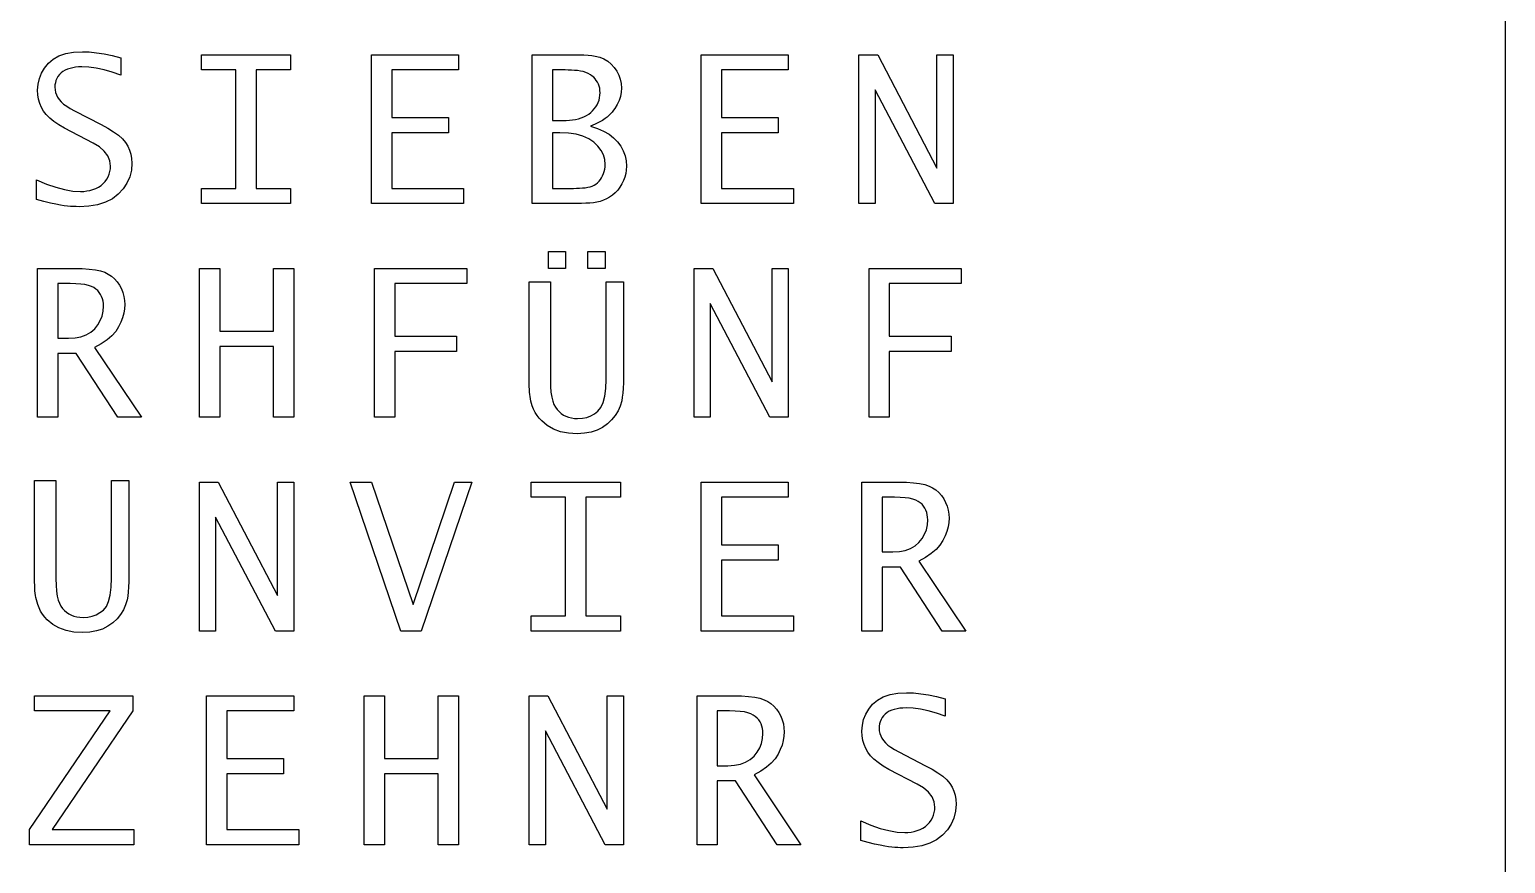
# Model space of a CAD drawing. Header units: metres. Extents: x 0 to 180, y -10 to 180.
# Drawn here: x 86.8 to 180, y 37 to 89.7 of the extents above; entities that cross this region are included whole.
import ezdxf

# ---------------------------------------------------------------- set-up
doc = ezdxf.new("R2010")
doc.units = ezdxf.units.M

msp = doc.modelspace()

# ---------------------------------------------------------------- linework, layer by layer
for p, q in [((180, 15), (180, 165)), ((87.9887, 87.5252), (88.2915, 87.7884)), ((88.2915, 87.7884), (88.6577, 87.9931)), ((88.6577, 87.9931), (89.0871, 88.1393)), ((89.0871, 88.1393), (89.5797, 88.227)), ((89.5797, 88.227), (90.1357, 88.2562)), ((90.1357, 88.2562), (90.5741, 88.2409)), ((90.5741, 88.2409), (91.0355, 88.1948)), ((91.0355, 88.1948), (91.5201, 88.118)), ((91.5201, 88.118), (92.0278, 88.0105)), ((92.0278, 88.0105), (92.5587, 87.8722)), ((92.5587, 87.8722), (92.5587, 86.7772)), ((97.6567, 87.1042), (97.6567, 88.0642)), ((97.6567, 88.0642), (103.289, 88.0642)), ((103.289, 88.0642), (103.289, 87.1042)), ((108.387, 78.6562), (108.387, 88.0642)), ((108.387, 88.0642), (113.891, 88.0642)), ((113.891, 88.0642), (113.891, 87.1042)), ((118.541, 78.6562), (118.541, 88.0642)), ((118.541, 88.0642), (121.24, 88.0642)), ((121.24, 88.0642), (121.535, 88.0607)), ((121.535, 88.0607), (121.81, 88.05)), ((121.81, 88.05), (122.065, 88.0322)), ((122.065, 88.0322), (122.301, 88.0073)), ((122.301, 88.0073), (122.517, 87.9752)), ((122.517, 87.9752), (122.805, 87.9043)), ((122.805, 87.9043), (123.069, 87.798)), ((123.069, 87.798), (123.31, 87.6562)), ((123.31, 87.6562), (123.527, 87.4789)), ((129.207, 78.6562), (129.207, 88.0642)), ((129.207, 88.0642), (134.711, 88.0642)), ((134.711, 88.0642), (134.711, 87.1042)), ((139.169, 78.6562), (139.169, 88.0642)), ((139.169, 88.0642), (140.358, 88.0642)), ((140.358, 88.0642), (144.097, 80.8913)), ((144.097, 80.8913), (144.097, 88.0642)), ((144.097, 88.0642), (145.121, 88.0642)), ((145.121, 88.0642), (145.121, 78.6562)), ((87.4192, 86.5606), (87.5548, 86.9016)), ((87.5548, 86.9016), (87.7446, 87.2231)), ((87.7446, 87.2231), (87.9887, 87.5252)), ((88.5967, 86.6862), (88.5254, 86.5582)), ((88.6839, 86.8059), (88.5967, 86.6862)), ((88.7871, 86.912), (88.6839, 86.8059)), ((88.9063, 87.0046), (88.7871, 86.912)), ((89.0415, 87.0837), (88.9063, 87.0046)), ((89.1927, 87.1492), (89.0415, 87.0837)), ((89.3565, 87.2022), (89.1927, 87.1492)), ((89.5287, 87.2433), (89.3565, 87.2022)), ((89.7093, 87.2727), (89.5287, 87.2433)), ((89.8983, 87.2904), (89.7093, 87.2727)), ((90.0957, 87.2962), (89.8983, 87.2904)), ((90.5414, 87.2755), (90.0957, 87.2962)), ((91.0106, 87.2132), (90.5414, 87.2755)), ((91.5032, 87.1094), (91.0106, 87.2132)), ((92.0192, 86.9641), (91.5032, 87.1094)), ((92.5587, 86.7772), (92.0192, 86.9641)), ((99.8327, 87.1042), (97.6567, 87.1042)), ((99.8327, 79.6163), (99.8327, 87.1042)), ((103.289, 87.1042), (101.113, 87.1042)), ((101.113, 87.1042), (101.113, 79.6163)), ((113.891, 87.1042), (109.667, 87.1042)), ((109.667, 87.1042), (109.667, 84.0962)), ((120.414, 87.1042), (119.821, 87.1042)), ((119.821, 87.1042), (119.821, 83.9042)), ((120.62, 87.1024), (120.414, 87.1042)), ((120.822, 87.097), (120.62, 87.1024)), ((121.019, 87.088), (120.822, 87.097)), ((121.213, 87.0754), (121.019, 87.088)), ((121.402, 87.0592), (121.213, 87.0754)), ((121.584, 87.0343), (121.402, 87.0592)), ((121.758, 86.9946), (121.584, 87.0343)), ((121.924, 86.9402), (121.758, 86.9946)), ((122.081, 86.8711), (121.924, 86.9402)), ((122.23, 86.7872), (122.081, 86.8711)), ((122.331, 86.7184), (122.23, 86.7872)), ((122.425, 86.6384), (122.331, 86.7184)), ((123.527, 87.4789), (123.72, 87.2662)), ((123.72, 87.2662), (123.883, 87.03)), ((123.883, 87.03), (124.01, 86.7813)), ((124.01, 86.7813), (124.1, 86.5201)), ((134.711, 87.1042), (130.487, 87.1042)), ((130.487, 87.1042), (130.487, 84.0962)), ((87.3107, 85.8202), (87.3378, 86.2001)), ((87.3256, 85.5266), (87.3107, 85.8202)), ((87.3378, 86.2001), (87.4192, 86.5606)), ((88.4066, 86.1544), (88.3987, 86.0132)), ((88.3987, 86.0132), (88.4095, 85.8482)), ((88.4304, 86.2923), (88.4066, 86.1544)), ((88.4095, 85.8482), (88.4419, 85.6881)), ((88.47, 86.4269), (88.4304, 86.2923)), ((88.5254, 86.5582), (88.47, 86.4269)), ((122.512, 86.5472), (122.425, 86.6384)), ((122.59, 86.4448), (122.512, 86.5472)), ((122.661, 86.3312), (122.59, 86.4448)), ((122.721, 86.209), (122.661, 86.3312)), ((122.768, 86.0807), (122.721, 86.209)), ((122.802, 85.9463), (122.768, 86.0807)), ((122.822, 85.8058), (122.802, 85.9463)), ((122.829, 85.6592), (122.822, 85.8058)), ((124.1, 86.5201), (124.155, 86.2464)), ((124.155, 86.2464), (124.173, 85.9602)), ((124.173, 85.9602), (124.156, 85.6932)), ((143.964, 78.6562), (140.193, 85.8522)), ((140.193, 85.8522), (140.193, 78.6562)), ((87.3702, 85.2481), (87.3256, 85.5266)), ((87.4446, 84.9847), (87.3702, 85.2481)), ((87.5488, 84.7364), (87.4446, 84.9847)), ((88.4419, 85.6881), (88.4959, 85.5331)), ((88.4959, 85.5331), (88.5715, 85.3832)), ((88.5715, 85.3832), (88.6687, 85.2382)), ((88.6687, 85.2382), (88.7917, 85.0952)), ((88.7917, 85.0952), (88.9505, 84.9517)), ((88.9505, 84.9517), (89.1449, 84.8077)), ((122.557, 84.7642), (122.639, 84.9022)), ((122.639, 84.9022), (122.707, 85.0471)), ((122.707, 85.0471), (122.76, 85.1952)), ((122.76, 85.1952), (122.798, 85.3466)), ((122.798, 85.3466), (122.821, 85.5013)), ((122.821, 85.5013), (122.829, 85.6592)), ((123.91, 84.9228), (123.762, 84.6762)), ((124.025, 85.1745), (123.91, 84.9228)), ((124.107, 85.4313), (124.025, 85.1745)), ((124.156, 85.6932), (124.107, 85.4313)), ((87.6827, 84.5032), (87.5488, 84.7364)), ((87.8546, 84.2796), (87.6827, 84.5032)), ((88.0726, 84.0589), (87.8546, 84.2796)), ((88.3368, 83.8413), (88.0726, 84.0589)), ((89.1449, 84.8077), (89.3749, 84.6632)), ((89.3749, 84.6632), (89.6407, 84.5182)), ((89.6407, 84.5182), (91.3227, 83.6482)), ((109.667, 84.0962), (113.251, 84.0962)), ((113.251, 84.0962), (113.251, 83.1363)), ((119.821, 83.9042), (120.265, 83.9042)), ((120.265, 83.9042), (120.478, 83.9073)), ((120.478, 83.9073), (120.686, 83.9164)), ((120.686, 83.9164), (120.888, 83.9316)), ((120.888, 83.9316), (121.085, 83.9529)), ((121.085, 83.9529), (121.276, 83.9802)), ((121.276, 83.9802), (121.46, 84.018)), ((121.46, 84.018), (121.636, 84.0705)), ((121.636, 84.0705), (121.803, 84.1377)), ((121.803, 84.1377), (121.963, 84.2196)), ((121.963, 84.2196), (122.114, 84.3162)), ((122.114, 84.3162), (122.242, 84.4126)), ((122.242, 84.4126), (122.358, 84.5194)), ((122.358, 84.5194), (122.463, 84.6366)), ((122.463, 84.6366), (122.557, 84.7642)), ((122.98, 83.9182), (122.768, 83.8026)), ((123.15, 84.0271), (122.98, 83.9182)), ((123.281, 84.1292), (123.15, 84.0271)), ((123.388, 84.2305), (123.281, 84.1292)), ((123.49, 84.3358), (123.388, 84.2305)), ((123.586, 84.4452), (123.49, 84.3358)), ((123.677, 84.5587), (123.586, 84.4452)), ((123.762, 84.6762), (123.677, 84.5587)), ((130.487, 84.0962), (134.071, 84.0962)), ((134.071, 84.0962), (134.071, 83.1363)), ((88.6472, 83.6268), (88.3368, 83.8413)), ((89.0037, 83.4152), (88.6472, 83.6268)), ((90.8077, 82.4823), (89.0037, 83.4152)), ((91.3227, 83.6482), (91.7464, 83.4261)), ((91.7464, 83.4261), (92.1118, 83.203)), ((92.1118, 83.203), (92.419, 82.9788)), ((92.419, 82.9788), (92.668, 82.7535)), ((113.251, 83.1363), (109.667, 83.1363)), ((109.667, 83.1363), (109.667, 79.6163)), ((120.282, 83.1363), (119.821, 83.1363)), ((119.821, 83.1363), (119.821, 79.6163)), ((120.829, 83.112), (120.282, 83.1363)), ((121.317, 83.0393), (120.829, 83.112)), ((121.748, 82.9181), (121.317, 83.0393)), ((122.516, 83.6803), (122.224, 83.5512)), ((122.224, 83.5512), (122.66, 83.4097)), ((122.768, 83.8026), (122.516, 83.6803)), ((122.66, 83.4097), (123.049, 83.2394)), ((123.049, 83.2394), (123.391, 83.0404)), ((123.391, 83.0404), (123.685, 82.8127)), ((134.071, 83.1363), (130.487, 83.1363)), ((130.487, 83.1363), (130.487, 79.6163)), ((91.2076, 82.2406), (90.8077, 82.4823)), ((91.5187, 81.9741), (91.2076, 82.2406)), ((92.668, 82.7535), (92.8587, 82.5273)), ((92.8587, 82.5273), (93.0041, 82.2934)), ((93.0041, 82.2934), (93.1172, 82.0455)), ((93.1172, 82.0455), (93.198, 81.7835)), ((122.12, 82.7484), (121.748, 82.9181)), ((122.435, 82.5303), (122.12, 82.7484)), ((122.692, 82.2805), (122.435, 82.5303)), ((122.892, 82.0151), (122.692, 82.2805)), ((123.685, 82.8127), (123.933, 82.5563)), ((123.933, 82.5563), (124.134, 82.278)), ((124.134, 82.278), (124.291, 81.9847)), ((91.7409, 81.6827), (91.5187, 81.9741)), ((91.8742, 81.3664), (91.7409, 81.6827)), ((91.9187, 81.0253), (91.8742, 81.3664)), ((93.198, 81.7835), (93.2465, 81.5074)), ((93.2627, 81.2173), (93.2283, 80.7637)), ((93.2465, 81.5074), (93.2627, 81.2173)), ((123.034, 81.7341), (122.892, 82.0151)), ((123.12, 81.4375), (123.034, 81.7341)), ((123.149, 81.1253), (123.12, 81.4375)), ((123.142, 80.9797), (123.149, 81.1253)), ((124.291, 81.9847), (124.403, 81.6765)), ((124.403, 81.6765), (124.47, 81.3534)), ((124.47, 81.3534), (124.493, 81.0153)), ((87.2467, 78.9163), (87.2467, 80.1593)), ((87.2467, 80.1593), (87.8722, 79.8947)), ((91.5768, 80.0555), (91.6807, 80.2023)), ((91.6807, 80.2023), (91.7664, 80.359)), ((91.7664, 80.359), (91.833, 80.5197)), ((91.833, 80.5197), (91.8806, 80.6843)), ((91.8806, 80.6843), (91.9092, 80.8528)), ((91.9092, 80.8528), (91.9187, 81.0253)), ((93.1252, 80.3406), (92.9534, 79.948)), ((93.2283, 80.7637), (93.1252, 80.3406)), ((122.76, 80.0706), (122.844, 80.1758)), ((122.844, 80.1758), (122.921, 80.2927)), ((122.921, 80.2927), (122.989, 80.4213)), ((122.989, 80.4213), (123.046, 80.5573)), ((123.046, 80.5573), (123.091, 80.6957)), ((123.091, 80.6957), (123.123, 80.8365)), ((123.123, 80.8365), (123.142, 80.9797)), ((124.39, 80.329), (124.31, 80.1109)), ((124.447, 80.5524), (124.39, 80.329)), ((124.481, 80.7811), (124.447, 80.5524)), ((124.493, 81.0153), (124.481, 80.7811)), ((87.8722, 79.8947), (88.4616, 79.6889)), ((88.4616, 79.6889), (89.0148, 79.5419)), ((89.0148, 79.5419), (89.5318, 79.4537)), ((89.5318, 79.4537), (90.0127, 79.4243)), ((90.0127, 79.4243), (90.2181, 79.4321)), ((90.2181, 79.4321), (90.4183, 79.4556)), ((90.4183, 79.4556), (90.6133, 79.4948)), ((90.6133, 79.4948), (90.8031, 79.5497)), ((90.8031, 79.5497), (90.9877, 79.6203)), ((90.9877, 79.6203), (91.161, 79.7063)), ((91.161, 79.7063), (91.317, 79.8075)), ((91.317, 79.8075), (91.4556, 79.9239)), ((91.4556, 79.9239), (91.5768, 80.0555)), ((92.4037, 79.2543), (92.0299, 78.9699)), ((92.7129, 79.5859), (92.4037, 79.2543)), ((92.9534, 79.948), (92.7129, 79.5859)), ((97.6567, 78.6562), (97.6567, 79.6163)), ((97.6567, 79.6163), (99.8327, 79.6163)), ((101.113, 79.6163), (103.289, 79.6163)), ((103.289, 79.6163), (103.289, 78.6562)), ((109.667, 79.6163), (114.211, 79.6163)), ((114.211, 79.6163), (114.211, 78.6562)), ((119.821, 79.6163), (120.96, 79.6163)), ((120.96, 79.6163), (121.156, 79.6181)), ((121.156, 79.6181), (121.347, 79.6238)), ((121.347, 79.6238), (121.532, 79.6332)), ((121.532, 79.6332), (121.711, 79.6463)), ((121.711, 79.6463), (121.885, 79.6633)), ((121.885, 79.6633), (122.048, 79.6879)), ((122.048, 79.6879), (122.198, 79.7234)), ((122.198, 79.7234), (122.335, 79.7698)), ((122.335, 79.7698), (122.457, 79.8271)), ((122.457, 79.8271), (122.567, 79.8953)), ((122.567, 79.8953), (122.667, 79.9771)), ((122.667, 79.9771), (122.76, 80.0706)), ((123.789, 79.3483), (123.616, 79.2)), ((123.945, 79.5141), (123.789, 79.3483)), ((124.084, 79.6974), (123.945, 79.5141)), ((124.207, 79.8983), (124.084, 79.6974)), ((124.31, 80.1109), (124.207, 79.8983)), ((130.487, 79.6163), (135.031, 79.6163)), ((135.031, 79.6163), (135.031, 78.6562)), ((87.7084, 78.7947), (87.2467, 78.9163)), ((88.1134, 78.6948), (87.7084, 78.7947)), ((88.4618, 78.6166), (88.1134, 78.6948)), ((88.7536, 78.5601), (88.4618, 78.6166)), ((88.9887, 78.5253), (88.7536, 78.5601)), ((89.1919, 78.5033), (88.9887, 78.5253)), ((89.3869, 78.4862), (89.1919, 78.5033)), ((89.5739, 78.474), (89.3869, 78.4862)), ((89.7529, 78.4667), (89.5739, 78.474)), ((89.9237, 78.4643), (89.7529, 78.4667)), ((90.5419, 78.4959), (89.9237, 78.4643)), ((91.099, 78.5907), (90.5419, 78.4959)), ((91.595, 78.7487), (91.099, 78.5907)), ((92.0299, 78.9699), (91.595, 78.7487)), ((103.289, 78.6562), (97.6567, 78.6562)), ((114.211, 78.6562), (108.387, 78.6562)), ((121.026, 78.6562), (118.541, 78.6562)), ((121.346, 78.6587), (121.026, 78.6562)), ((121.644, 78.6659), (121.346, 78.6587)), ((121.92, 78.6779), (121.644, 78.6659)), ((122.174, 78.6947), (121.92, 78.6779)), ((122.406, 78.7163), (122.174, 78.6947)), ((122.623, 78.7499), (122.406, 78.7163)), ((122.834, 78.802), (122.623, 78.7499)), ((123.038, 78.8726), (122.834, 78.802)), ((123.236, 78.9617), (123.038, 78.8726)), ((123.427, 79.0693), (123.236, 78.9617)), ((123.616, 79.2), (123.427, 79.0693)), ((135.031, 78.6562), (129.207, 78.6562)), ((140.193, 78.6562), (139.169, 78.6562)), ((145.121, 78.6562), (143.964, 78.6562)), ((119.565, 74.5525), (119.565, 75.6405)), ((119.565, 75.6405), (120.653, 75.6405)), ((120.653, 75.6405), (120.653, 74.5525)), ((122.061, 74.5525), (122.061, 75.6405)), ((122.061, 75.6405), (123.149, 75.6405)), ((123.149, 75.6405), (123.149, 74.5525)), ((87.3107, 65.1562), (87.3107, 74.5642)), ((87.3107, 74.5642), (89.6187, 74.5642)), ((89.6187, 74.5642), (90.124, 74.5544)), ((97.5287, 65.1562), (97.5287, 74.5642)), ((97.5287, 74.5642), (98.8087, 74.5642)), ((98.8087, 74.5642), (98.8087, 70.5962)), ((102.201, 70.5962), (102.201, 74.5642)), ((102.201, 74.5642), (103.481, 74.5642)), ((103.481, 74.5642), (103.481, 65.1562)), ((108.579, 65.1562), (108.579, 74.5642)), ((108.579, 74.5642), (114.403, 74.5642)), ((114.403, 74.5642), (114.403, 73.6042)), ((128.759, 65.1562), (128.759, 74.5642)), ((128.759, 74.5642), (129.948, 74.5642)), ((129.948, 74.5642), (133.687, 67.3913)), ((133.687, 67.3913), (133.687, 74.5642)), ((133.687, 74.5642), (134.711, 74.5642)), ((134.711, 74.5642), (134.711, 65.1562)), ((139.809, 65.1562), (139.809, 74.5642)), ((139.809, 74.5642), (145.633, 74.5642)), ((145.633, 74.5642), (145.633, 73.6042)), ((90.124, 74.5544), (90.5696, 74.5247)), ((90.5696, 74.5247), (90.9554, 74.4753)), ((90.9554, 74.4753), (91.2814, 74.4062)), ((91.2814, 74.4062), (91.5477, 74.3172)), ((91.5477, 74.3172), (91.7743, 74.2056)), ((91.7743, 74.2056), (91.9805, 74.0683)), ((91.9805, 74.0683), (92.1663, 73.9053)), ((92.1663, 73.9053), (92.3317, 73.7166)), ((92.3317, 73.7166), (92.4767, 73.5022)), ((118.35, 67.3064), (118.349, 73.7205)), ((118.349, 73.7205), (119.693, 73.7205)), ((120.653, 74.5525), (119.565, 74.5525)), ((119.693, 73.7205), (119.693, 67.5225)), ((123.149, 74.5525), (122.061, 74.5525)), ((123.213, 67.5545), (123.213, 73.7205)), ((123.213, 73.7205), (124.301, 73.7205)), ((124.301, 73.7205), (124.301, 67.7215)), ((89.3667, 73.6042), (88.5907, 73.6042)), ((88.5907, 73.6042), (88.5907, 70.1482)), ((89.7221, 73.5971), (89.3667, 73.6042)), ((90.0337, 73.5756), (89.7221, 73.5971)), ((90.3017, 73.5398), (90.0337, 73.5756)), ((90.526, 73.4897), (90.3017, 73.5398)), ((90.7067, 73.4252), (90.526, 73.4897)), ((90.8573, 73.348), (90.7067, 73.4252)), ((90.9907, 73.2595), (90.8573, 73.348)), ((91.1069, 73.1597), (90.9907, 73.2595)), ((91.2059, 73.0486), (91.1069, 73.1597)), ((91.2877, 72.9262), (91.2059, 73.0486)), ((91.3536, 72.7941), (91.2877, 72.9262)), ((91.4048, 72.6528), (91.3536, 72.7941)), ((92.4767, 73.5022), (92.5984, 73.272)), ((92.5984, 73.272), (92.693, 73.035)), ((92.693, 73.035), (92.7606, 72.7912)), ((92.7606, 72.7912), (92.8012, 72.5406)), ((114.403, 73.6042), (109.859, 73.6042)), ((109.859, 73.6042), (109.859, 70.2762)), ((145.633, 73.6042), (141.089, 73.6042)), ((141.089, 73.6042), (141.089, 70.2762)), ((91.3814, 71.5557), (91.4484, 71.8566)), ((91.4414, 72.5024), (91.4048, 72.6528)), ((91.4634, 72.3429), (91.4414, 72.5024)), ((91.4484, 71.8566), (91.4707, 72.1742)), ((91.4707, 72.1742), (91.4634, 72.3429)), ((92.7992, 72.0097), (92.7526, 71.7316)), ((92.8147, 72.2832), (92.7992, 72.0097)), ((92.8012, 72.5406), (92.8147, 72.2832)), ((133.554, 65.1562), (129.783, 72.3522)), ((129.783, 72.3522), (129.783, 65.1562)), ((90.9127, 70.7532), (91.1136, 71.004)), ((91.1136, 71.004), (91.2698, 71.2715)), ((91.2698, 71.2715), (91.3814, 71.5557)), ((92.4267, 70.8692), (92.2421, 70.5818)), ((92.5664, 71.1613), (92.4267, 70.8692)), ((92.675, 71.4488), (92.5664, 71.1613)), ((92.7526, 71.7316), (92.675, 71.4488)), ((88.5907, 70.1482), (89.2577, 70.1482)), ((89.2577, 70.1482), (89.6749, 70.1724)), ((89.6749, 70.1724), (90.049, 70.245)), ((90.049, 70.245), (90.3801, 70.366)), ((90.3801, 70.366), (90.6679, 70.5354)), ((90.6679, 70.5354), (90.9127, 70.7532)), ((91.6937, 70.0466), (91.33, 69.7988)), ((91.9977, 70.3076), (91.6937, 70.0466)), ((92.2421, 70.5818), (91.9977, 70.3076)), ((98.8087, 70.5962), (102.201, 70.5962)), ((109.859, 70.2762), (113.763, 70.2762)), ((113.763, 70.2762), (113.763, 69.3163)), ((141.089, 70.2762), (144.993, 70.2762)), ((144.993, 70.2762), (144.993, 69.3163)), ((89.7437, 69.1883), (88.5907, 69.1883)), ((88.5907, 69.1883), (88.5907, 65.1562)), ((92.3777, 65.1562), (89.7437, 69.1883)), ((91.33, 69.7988), (90.9067, 69.5643)), ((90.9067, 69.5643), (93.8707, 65.1562)), ((102.201, 69.6363), (98.8087, 69.6363)), ((98.8087, 69.6363), (98.8087, 65.1562)), ((102.201, 65.1562), (102.201, 69.6363)), ((113.763, 69.3163), (109.859, 69.3163)), ((109.859, 69.3163), (109.859, 65.1562)), ((144.993, 69.3163), (141.089, 69.3163)), ((141.089, 69.3163), (141.089, 65.1562)), ((118.355, 67.105), (118.35, 67.3064)), ((118.362, 66.9214), (118.355, 67.105)), ((119.693, 67.5225), (119.702, 67.1051)), ((119.702, 67.1051), (119.728, 66.7409)), ((123.192, 66.9794), (123.213, 67.5545)), ((124.296, 67.3363), (124.283, 66.9913)), ((124.301, 67.7215), (124.296, 67.3363)), ((118.373, 66.7556), (118.362, 66.9214)), ((118.387, 66.6075), (118.373, 66.7556)), ((118.406, 66.4675), (118.387, 66.6075)), ((118.431, 66.3261), (118.406, 66.4675)), ((118.463, 66.1831), (118.431, 66.3261)), ((118.502, 66.0385), (118.463, 66.1831)), ((119.728, 66.7409), (119.773, 66.4299)), ((119.773, 66.4299), (119.835, 66.1721)), ((123.025, 66.0888), (123.129, 66.4908)), ((123.129, 66.4908), (123.192, 66.9794)), ((124.192, 66.1965), (124.098, 65.8707)), ((124.231, 66.4213), (124.192, 66.1965)), ((124.261, 66.6863), (124.231, 66.4213)), ((124.283, 66.9913), (124.261, 66.6863)), ((118.548, 65.8925), (118.502, 66.0385)), ((118.631, 65.6756), (118.548, 65.8925)), ((118.732, 65.4703), (118.631, 65.6756)), ((118.852, 65.2767), (118.732, 65.4703)), ((118.989, 65.0947), (118.852, 65.2767)), ((119.835, 66.1721), (119.916, 65.9675)), ((119.916, 65.9675), (120.011, 65.7985)), ((120.011, 65.7985), (120.119, 65.6474)), ((120.119, 65.6474), (120.238, 65.5141)), ((120.238, 65.5141), (120.37, 65.3989)), ((120.37, 65.3989), (120.514, 65.3015)), ((120.514, 65.3015), (120.67, 65.222)), ((121.982, 65.1548), (122.239, 65.2475)), ((122.239, 65.2475), (122.475, 65.3775)), ((122.475, 65.3775), (122.693, 65.5445)), ((122.693, 65.5445), (122.88, 65.7734)), ((122.88, 65.7734), (123.025, 66.0888)), ((123.781, 65.2711), (123.557, 64.9971)), ((123.961, 65.5623), (123.781, 65.2711)), ((124.098, 65.8707), (123.961, 65.5623)), ((88.5907, 65.1562), (87.3107, 65.1562)), ((93.8707, 65.1562), (92.3777, 65.1562)), ((98.8087, 65.1562), (97.5287, 65.1562)), ((103.481, 65.1562), (102.201, 65.1562)), ((109.859, 65.1562), (108.579, 65.1562)), ((119.144, 64.9245), (118.989, 65.0947)), ((119.492, 64.6351), (119.144, 64.9245)), ((119.889, 64.4099), (119.492, 64.6351)), ((120.335, 64.2491), (119.889, 64.4099)), ((120.67, 65.222), (120.837, 65.1601)), ((120.837, 65.1601), (121.017, 65.1159)), ((121.017, 65.1159), (121.208, 65.0893)), ((121.208, 65.0893), (121.412, 65.0805)), ((121.412, 65.0805), (121.707, 65.0991)), ((121.707, 65.0991), (121.982, 65.1548)), ((122.637, 64.3437), (122.255, 64.2197)), ((122.982, 64.5173), (122.637, 64.3437)), ((123.29, 64.7405), (122.982, 64.5173)), ((123.557, 64.9971), (123.29, 64.7405)), ((129.783, 65.1562), (128.759, 65.1562)), ((134.711, 65.1562), (133.554, 65.1562)), ((141.089, 65.1562), (139.809, 65.1562)), ((120.831, 64.1527), (120.335, 64.2491)), ((121.376, 64.1205), (120.831, 64.1527)), ((121.834, 64.1453), (121.376, 64.1205)), ((122.255, 64.2197), (121.834, 64.1453)), ((87.1187, 54.963), (87.1187, 61.158)), ((87.1187, 61.158), (88.4627, 61.158)), ((88.4627, 61.158), (88.4627, 54.96)), ((91.9827, 54.992), (91.9827, 61.158)), ((91.9827, 61.158), (93.0707, 61.158)), ((93.0707, 61.158), (93.0707, 55.159)), ((97.5287, 51.6562), (97.5287, 61.0642)), ((97.5287, 61.0642), (98.7177, 61.0642)), ((98.7177, 61.0642), (102.457, 53.8913)), ((102.457, 53.8913), (102.457, 61.0642)), ((102.457, 61.0642), (103.481, 61.0642)), ((103.481, 61.0642), (103.481, 51.6562)), ((110.243, 51.6562), (107.043, 61.0642)), ((107.043, 61.0642), (108.391, 61.0642)), ((108.391, 61.0642), (111.018, 53.3413)), ((111.018, 53.3413), (113.645, 61.0642)), ((114.723, 61.0642), (111.523, 51.6562)), ((113.645, 61.0642), (114.723, 61.0642)), ((118.477, 60.1042), (118.477, 61.0642)), ((118.477, 61.0642), (124.109, 61.0642)), ((124.109, 61.0642), (124.109, 60.1042)), ((129.207, 51.6562), (129.207, 61.0642)), ((129.207, 61.0642), (134.711, 61.0642)), ((134.711, 61.0642), (134.711, 60.1042)), ((139.361, 51.6562), (139.361, 61.0642)), ((139.361, 61.0642), (141.669, 61.0642)), ((141.669, 61.0642), (142.174, 61.0544)), ((142.174, 61.0544), (142.62, 61.0247)), ((142.62, 61.0247), (143.005, 60.9753)), ((143.005, 60.9753), (143.331, 60.9062)), ((143.331, 60.9062), (143.598, 60.8172)), ((143.598, 60.8172), (143.824, 60.7056)), ((143.824, 60.7056), (144.03, 60.5683)), ((120.653, 60.1042), (118.477, 60.1042)), ((120.653, 52.6163), (120.653, 60.1042)), ((124.109, 60.1042), (121.933, 60.1042)), ((121.933, 60.1042), (121.933, 52.6163)), ((134.711, 60.1042), (130.487, 60.1042)), ((130.487, 60.1042), (130.487, 57.0962)), ((141.417, 60.1042), (140.641, 60.1042)), ((140.641, 60.1042), (140.641, 56.6482)), ((141.772, 60.0971), (141.417, 60.1042)), ((142.084, 60.0756), (141.772, 60.0971)), ((142.352, 60.0398), (142.084, 60.0756)), ((142.576, 59.9897), (142.352, 60.0398)), ((142.757, 59.9252), (142.576, 59.9897)), ((142.907, 59.848), (142.757, 59.9252)), ((143.041, 59.7595), (142.907, 59.848)), ((143.157, 59.6597), (143.041, 59.7595)), ((143.256, 59.5486), (143.157, 59.6597)), ((144.03, 60.5683), (144.216, 60.4053)), ((144.216, 60.4053), (144.382, 60.2166)), ((144.382, 60.2166), (144.527, 60.0022)), ((144.527, 60.0022), (144.648, 59.772)), ((144.648, 59.772), (144.743, 59.535)), ((102.324, 51.6562), (98.5527, 58.8522)), ((98.5527, 58.8522), (98.5527, 51.6562)), ((143.338, 59.4262), (143.256, 59.5486)), ((143.404, 59.2941), (143.338, 59.4262)), ((143.455, 59.1528), (143.404, 59.2941)), ((143.491, 59.0024), (143.455, 59.1528)), ((143.513, 58.8429), (143.491, 59.0024)), ((143.521, 58.6742), (143.513, 58.8429)), ((144.743, 59.535), (144.811, 59.2912)), ((144.811, 59.2912), (144.851, 59.0406)), ((144.865, 58.7832), (144.849, 58.5097)), ((144.851, 59.0406), (144.865, 58.7832)), ((143.32, 57.7715), (143.431, 58.0557)), ((143.431, 58.0557), (143.498, 58.3566)), ((143.498, 58.3566), (143.521, 58.6742)), ((144.725, 57.9488), (144.616, 57.6613)), ((144.803, 58.2316), (144.725, 57.9488)), ((144.849, 58.5097), (144.803, 58.2316)), ((130.487, 57.0962), (134.071, 57.0962)), ((134.071, 57.0962), (134.071, 56.1363)), ((142.099, 56.745), (142.43, 56.866)), ((142.43, 56.866), (142.718, 57.0354)), ((142.718, 57.0354), (142.963, 57.2532)), ((142.963, 57.2532), (143.164, 57.504)), ((143.164, 57.504), (143.32, 57.7715)), ((144.292, 57.0818), (144.048, 56.8076)), ((144.477, 57.3692), (144.292, 57.0818)), ((144.616, 57.6613), (144.477, 57.3692)), ((134.071, 56.1363), (130.487, 56.1363)), ((130.487, 56.1363), (130.487, 52.6163)), ((140.641, 56.6482), (141.308, 56.6482)), ((141.308, 56.6482), (141.725, 56.6724)), ((141.725, 56.6724), (142.099, 56.745)), ((143.38, 56.2988), (142.957, 56.0643)), ((142.957, 56.0643), (145.921, 51.6562)), ((143.744, 56.5466), (143.38, 56.2988)), ((144.048, 56.8076), (143.744, 56.5466)), ((91.9619, 54.4169), (91.9827, 54.992)), ((93.0707, 55.159), (93.0663, 54.7738)), ((141.794, 55.6883), (140.641, 55.6883)), ((140.641, 55.6883), (140.641, 51.6562)), ((144.428, 51.6562), (141.794, 55.6883)), ((87.1202, 54.7439), (87.1187, 54.963)), ((87.1248, 54.5425), (87.1202, 54.7439)), ((87.1324, 54.3589), (87.1248, 54.5425)), ((87.143, 54.1931), (87.1324, 54.3589)), ((87.1567, 54.045), (87.143, 54.1931)), ((88.4627, 54.96), (88.4716, 54.5426)), ((88.4716, 54.5426), (88.4984, 54.1784)), ((88.4984, 54.1784), (88.543, 53.8674)), ((91.8995, 53.9283), (91.9619, 54.4169)), ((93.0314, 54.1238), (93.0009, 53.8588)), ((93.0532, 54.4288), (93.0314, 54.1238)), ((93.0663, 54.7738), (93.0532, 54.4288)), ((87.1756, 53.905), (87.1567, 54.045)), ((87.2012, 53.7636), (87.1756, 53.905)), ((87.2334, 53.6206), (87.2012, 53.7636)), ((87.2722, 53.476), (87.2334, 53.6206)), ((87.3177, 53.33), (87.2722, 53.476)), ((87.4011, 53.1131), (87.3177, 53.33)), ((88.543, 53.8674), (88.6054, 53.6096)), ((88.6054, 53.6096), (88.6857, 53.405)), ((88.6857, 53.405), (88.7813, 53.236)), ((88.7813, 53.236), (88.8889, 53.0849)), ((91.4627, 52.982), (91.6499, 53.2109)), ((91.6499, 53.2109), (91.7955, 53.5263)), ((91.7955, 53.5263), (91.8995, 53.9283)), ((92.868, 53.3082), (92.731, 52.9998)), ((92.9617, 53.634), (92.868, 53.3082)), ((93.0009, 53.8588), (92.9617, 53.634)), ((87.5023, 52.9078), (87.4011, 53.1131)), ((87.6215, 52.7142), (87.5023, 52.9078)), ((87.7587, 52.5322), (87.6215, 52.7142)), ((87.9137, 52.362), (87.7587, 52.5322)), ((88.2615, 52.0726), (87.9137, 52.362)), ((88.8889, 53.0849), (89.0085, 52.9516)), ((89.0085, 52.9516), (89.1401, 52.8364)), ((89.1401, 52.8364), (89.2837, 52.739)), ((89.2837, 52.739), (89.4396, 52.6595)), ((89.4396, 52.6595), (89.6074, 52.5976)), ((89.6074, 52.5976), (89.787, 52.5534)), ((89.787, 52.5534), (89.9784, 52.5268)), ((89.9784, 52.5268), (90.1817, 52.518)), ((90.1817, 52.518), (90.4768, 52.5366)), ((90.4768, 52.5366), (90.7524, 52.5923)), ((90.7524, 52.5923), (91.0086, 52.685)), ((91.0086, 52.685), (91.2454, 52.815)), ((91.2454, 52.815), (91.4627, 52.982)), ((92.3268, 52.4346), (92.0597, 52.178)), ((92.5506, 52.7086), (92.3268, 52.4346)), ((92.731, 52.9998), (92.5506, 52.7086)), ((118.477, 51.6562), (118.477, 52.6163)), ((118.477, 52.6163), (120.653, 52.6163)), ((121.933, 52.6163), (124.109, 52.6163)), ((124.109, 52.6163), (124.109, 51.6562)), ((130.487, 52.6163), (135.031, 52.6163)), ((135.031, 52.6163), (135.031, 51.6562)), ((88.6587, 51.8474), (88.2615, 52.0726)), ((89.1051, 51.6866), (88.6587, 51.8474)), ((89.6007, 51.5902), (89.1051, 51.6866)), ((90.1457, 51.558), (89.6007, 51.5902)), ((90.604, 51.5828), (90.1457, 51.558)), ((91.0246, 51.6572), (90.604, 51.5828)), ((91.4074, 51.7812), (91.0246, 51.6572)), ((91.7524, 51.9548), (91.4074, 51.7812)), ((92.0597, 52.178), (91.7524, 51.9548)), ((98.5527, 51.6562), (97.5287, 51.6562)), ((103.481, 51.6562), (102.324, 51.6562)), ((111.523, 51.6562), (110.243, 51.6562)), ((124.109, 51.6562), (118.477, 51.6562)), ((135.031, 51.6562), (129.207, 51.6562)), ((140.641, 51.6562), (139.361, 51.6562)), ((145.921, 51.6562), (144.428, 51.6562)), ((87.1187, 46.6042), (87.1187, 47.5642)), ((87.1187, 47.5642), (93.3267, 47.5642)), ((93.3267, 47.5642), (93.3267, 46.6042)), ((97.9767, 38.1562), (97.9767, 47.5642)), ((97.9767, 47.5642), (103.481, 47.5642)), ((103.481, 47.5642), (103.481, 46.6042)), ((107.939, 38.1562), (107.939, 47.5642)), ((107.939, 47.5642), (109.219, 47.5642)), ((109.219, 47.5642), (109.219, 43.5962)), ((112.611, 43.5962), (112.611, 47.5642)), ((112.611, 47.5642), (113.891, 47.5642)), ((113.891, 47.5642), (113.891, 38.1562)), ((118.349, 38.1562), (118.349, 47.5642)), ((118.349, 47.5642), (119.538, 47.5642)), ((119.538, 47.5642), (123.277, 40.3913)), ((123.277, 40.3913), (123.277, 47.5642)), ((123.277, 47.5642), (124.301, 47.5642)), ((124.301, 47.5642), (124.301, 38.1562)), ((128.951, 38.1562), (128.951, 47.5642)), ((128.951, 47.5642), (131.259, 47.5642)), ((131.259, 47.5642), (131.764, 47.5544)), ((131.764, 47.5544), (132.21, 47.5247)), ((140.708, 47.4931), (141.137, 47.6393)), ((141.137, 47.6393), (141.63, 47.727)), ((141.63, 47.727), (142.186, 47.7562)), ((142.186, 47.7562), (142.624, 47.7409)), ((142.624, 47.7409), (143.086, 47.6948)), ((143.086, 47.6948), (143.57, 47.618)), ((143.57, 47.618), (144.078, 47.5105)), ((86.7987, 39.1163), (91.8967, 46.6042)), ((91.8967, 46.6042), (87.1187, 46.6042)), ((93.3267, 46.6042), (88.2287, 39.1163)), ((103.481, 46.6042), (99.2567, 46.6042)), ((99.2567, 46.6042), (99.2567, 43.5962)), ((131.007, 46.6042), (130.231, 46.6042)), ((130.231, 46.6042), (130.231, 43.1482)), ((131.362, 46.5971), (131.007, 46.6042)), ((132.21, 47.5247), (132.595, 47.4753)), ((132.595, 47.4753), (132.921, 47.4062)), ((132.921, 47.4062), (133.188, 47.3172)), ((133.188, 47.3172), (133.414, 47.2056)), ((133.414, 47.2056), (133.62, 47.0683)), ((133.62, 47.0683), (133.806, 46.9053)), ((133.806, 46.9053), (133.972, 46.7166)), ((133.972, 46.7166), (134.117, 46.5022)), ((139.605, 46.4016), (139.795, 46.7231)), ((139.795, 46.7231), (140.039, 47.0252)), ((140.039, 47.0252), (140.342, 47.2884)), ((140.342, 47.2884), (140.708, 47.4931)), ((141.243, 46.6492), (141.091, 46.5837)), ((141.406, 46.7022), (141.243, 46.6492)), ((141.579, 46.7433), (141.406, 46.7022)), ((141.759, 46.7727), (141.579, 46.7433)), ((141.948, 46.7904), (141.759, 46.7727)), ((142.146, 46.7962), (141.948, 46.7904)), ((142.591, 46.7755), (142.146, 46.7962)), ((143.061, 46.7132), (142.591, 46.7755)), ((143.553, 46.6094), (143.061, 46.7132)), ((144.069, 46.4641), (143.553, 46.6094)), ((144.078, 47.5105), (144.609, 47.3722)), ((144.609, 47.3722), (144.609, 46.2772)), ((131.674, 46.5756), (131.362, 46.5971)), ((131.942, 46.5398), (131.674, 46.5756)), ((132.166, 46.4897), (131.942, 46.5398)), ((132.347, 46.4252), (132.166, 46.4897)), ((132.497, 46.348), (132.347, 46.4252)), ((132.631, 46.2595), (132.497, 46.348)), ((132.747, 46.1597), (132.631, 46.2595)), ((132.846, 46.0486), (132.747, 46.1597)), ((132.928, 45.9262), (132.846, 46.0486)), ((132.994, 45.7941), (132.928, 45.9262)), ((133.045, 45.6528), (132.994, 45.7941)), ((134.117, 46.5022), (134.238, 46.272)), ((134.238, 46.272), (134.333, 46.035)), ((134.333, 46.035), (134.401, 45.7912)), ((134.401, 45.7912), (134.441, 45.5406)), ((139.361, 45.3202), (139.388, 45.7001)), ((139.388, 45.7001), (139.469, 46.0606)), ((139.469, 46.0606), (139.605, 46.4016)), ((140.48, 45.7923), (140.457, 45.6544)), ((140.52, 45.9269), (140.48, 45.7923)), ((140.575, 46.0582), (140.52, 45.9269)), ((140.647, 46.1862), (140.575, 46.0582)), ((140.734, 46.3059), (140.647, 46.1862)), ((140.837, 46.412), (140.734, 46.3059)), ((140.956, 46.5046), (140.837, 46.412)), ((141.091, 46.5837), (140.956, 46.5046)), ((144.609, 46.2772), (144.069, 46.4641)), ((123.144, 38.1562), (119.373, 45.3522)), ((119.373, 45.3522), (119.373, 38.1562)), ((133.021, 44.5557), (133.088, 44.8566)), ((133.081, 45.5024), (133.045, 45.6528)), ((133.103, 45.3429), (133.081, 45.5024)), ((133.088, 44.8566), (133.111, 45.1742)), ((133.111, 45.1742), (133.103, 45.3429)), ((134.439, 45.0097), (134.393, 44.7316)), ((134.455, 45.2832), (134.439, 45.0097)), ((134.441, 45.5406), (134.455, 45.2832)), ((139.376, 45.0266), (139.361, 45.3202)), ((139.42, 44.7481), (139.376, 45.0266)), ((139.495, 44.4847), (139.42, 44.7481)), ((140.457, 45.6544), (140.449, 45.5132)), ((140.449, 45.5132), (140.459, 45.3482)), ((140.459, 45.3482), (140.492, 45.1881)), ((140.492, 45.1881), (140.546, 45.0331)), ((140.546, 45.0331), (140.621, 44.8832)), ((140.621, 44.8832), (140.719, 44.7382)), ((140.719, 44.7382), (140.842, 44.5952)), ((132.553, 43.7532), (132.754, 44.004)), ((132.754, 44.004), (132.91, 44.2715)), ((132.91, 44.2715), (133.021, 44.5557)), ((134.067, 43.8692), (133.882, 43.5818)), ((134.206, 44.1613), (134.067, 43.8692)), ((134.315, 44.4488), (134.206, 44.1613)), ((134.393, 44.7316), (134.315, 44.4488)), ((139.599, 44.2364), (139.495, 44.4847)), ((139.733, 44.0032), (139.599, 44.2364)), ((139.905, 43.7796), (139.733, 44.0032)), ((140.842, 44.5952), (141, 44.4517)), ((141, 44.4517), (141.195, 44.3077)), ((141.195, 44.3077), (141.425, 44.1632)), ((141.425, 44.1632), (141.691, 44.0182)), ((141.691, 44.0182), (143.373, 43.1482)), ((99.2567, 43.5962), (102.841, 43.5962)), ((102.841, 43.5962), (102.841, 42.6363)), ((109.219, 43.5962), (112.611, 43.5962)), ((130.231, 43.1482), (130.898, 43.1482)), ((130.898, 43.1482), (131.315, 43.1724)), ((131.315, 43.1724), (131.689, 43.245)), ((131.689, 43.245), (132.02, 43.366)), ((132.02, 43.366), (132.308, 43.5354)), ((132.308, 43.5354), (132.553, 43.7532)), ((133.334, 43.0466), (132.97, 42.7988)), ((133.638, 43.3076), (133.334, 43.0466)), ((133.882, 43.5818), (133.638, 43.3076)), ((140.123, 43.5589), (139.905, 43.7796)), ((140.387, 43.3413), (140.123, 43.5589)), ((140.697, 43.1268), (140.387, 43.3413)), ((141.054, 42.9152), (140.697, 43.1268)), ((142.858, 41.9823), (141.054, 42.9152)), ((143.373, 43.1482), (143.796, 42.9261)), ((143.796, 42.9261), (144.162, 42.703)), ((102.841, 42.6363), (99.2567, 42.6363)), ((99.2567, 42.6363), (99.2567, 39.1163)), ((112.611, 42.6363), (109.219, 42.6363)), ((109.219, 42.6363), (109.219, 38.1562)), ((112.611, 38.1562), (112.611, 42.6363)), ((131.384, 42.1883), (130.231, 42.1883)), ((130.231, 42.1883), (130.231, 38.1562)), ((134.018, 38.1562), (131.384, 42.1883)), ((132.97, 42.7988), (132.547, 42.5643)), ((132.547, 42.5643), (135.511, 38.1562)), ((143.258, 41.7406), (142.858, 41.9823)), ((144.162, 42.703), (144.469, 42.4788)), ((144.469, 42.4788), (144.718, 42.2535)), ((144.718, 42.2535), (144.909, 42.0273)), ((144.909, 42.0273), (145.054, 41.7934)), ((143.569, 41.4741), (143.258, 41.7406)), ((143.791, 41.1827), (143.569, 41.4741)), ((143.924, 40.8664), (143.791, 41.1827)), ((145.054, 41.7934), (145.167, 41.5455)), ((145.167, 41.5455), (145.248, 41.2835)), ((145.248, 41.2835), (145.297, 41.0074)), ((143.883, 40.0197), (143.931, 40.1843)), ((143.969, 40.5253), (143.924, 40.8664)), ((143.931, 40.1843), (143.959, 40.3528)), ((143.959, 40.3528), (143.969, 40.5253)), ((145.278, 40.2637), (145.175, 39.8406)), ((145.313, 40.7173), (145.278, 40.2637)), ((145.297, 41.0074), (145.313, 40.7173)), ((139.297, 38.4163), (139.297, 39.6593)), ((139.297, 39.6593), (139.922, 39.3947)), ((139.922, 39.3947), (140.512, 39.1889)), ((140.512, 39.1889), (141.065, 39.0419)), ((143.038, 39.1203), (143.211, 39.2063)), ((143.211, 39.2063), (143.367, 39.3075)), ((143.367, 39.3075), (143.506, 39.4239)), ((143.506, 39.4239), (143.627, 39.5555)), ((143.627, 39.5555), (143.731, 39.7023)), ((143.731, 39.7023), (143.816, 39.859)), ((143.816, 39.859), (143.883, 40.0197)), ((145.003, 39.448), (144.763, 39.0859)), ((145.175, 39.8406), (145.003, 39.448)), ((86.7987, 38.1562), (86.7987, 39.1163)), ((88.2287, 39.1163), (93.3907, 39.1163)), ((93.3907, 39.1163), (93.3907, 38.1562)), ((99.2567, 39.1163), (103.801, 39.1163)), ((103.801, 39.1163), (103.801, 38.1562)), ((139.758, 38.2947), (139.297, 38.4163)), ((140.163, 38.1948), (139.758, 38.2947)), ((141.065, 39.0419), (141.582, 38.9537)), ((141.582, 38.9537), (142.063, 38.9243)), ((142.063, 38.9243), (142.268, 38.9321)), ((142.268, 38.9321), (142.468, 38.9556)), ((142.468, 38.9556), (142.663, 38.9948)), ((142.663, 38.9948), (142.853, 39.0497)), ((142.853, 39.0497), (143.038, 39.1203)), ((143.645, 38.2487), (143.149, 38.0907)), ((144.08, 38.4699), (143.645, 38.2487)), ((144.454, 38.7543), (144.08, 38.4699)), ((144.763, 39.0859), (144.454, 38.7543)), ((93.3907, 38.1562), (86.7987, 38.1562)), ((103.801, 38.1562), (97.9767, 38.1562)), ((109.219, 38.1562), (107.939, 38.1562)), ((113.891, 38.1562), (112.611, 38.1562)), ((119.373, 38.1562), (118.349, 38.1562)), ((124.301, 38.1562), (123.144, 38.1562)), ((130.231, 38.1562), (128.951, 38.1562)), ((135.511, 38.1562), (134.018, 38.1562)), ((140.512, 38.1166), (140.163, 38.1948)), ((140.804, 38.0601), (140.512, 38.1166)), ((141.039, 38.0253), (140.804, 38.0601)), ((141.242, 38.0033), (141.039, 38.0253)), ((141.437, 37.9862), (141.242, 38.0033)), ((141.624, 37.974), (141.437, 37.9862)), ((141.803, 37.9667), (141.624, 37.974)), ((141.974, 37.9643), (141.803, 37.9667)), ((142.592, 37.9959), (141.974, 37.9643)), ((143.149, 38.0907), (142.592, 37.9959))]:
    msp.add_line(p, q)

doc.saveas('drawing.dxf')
